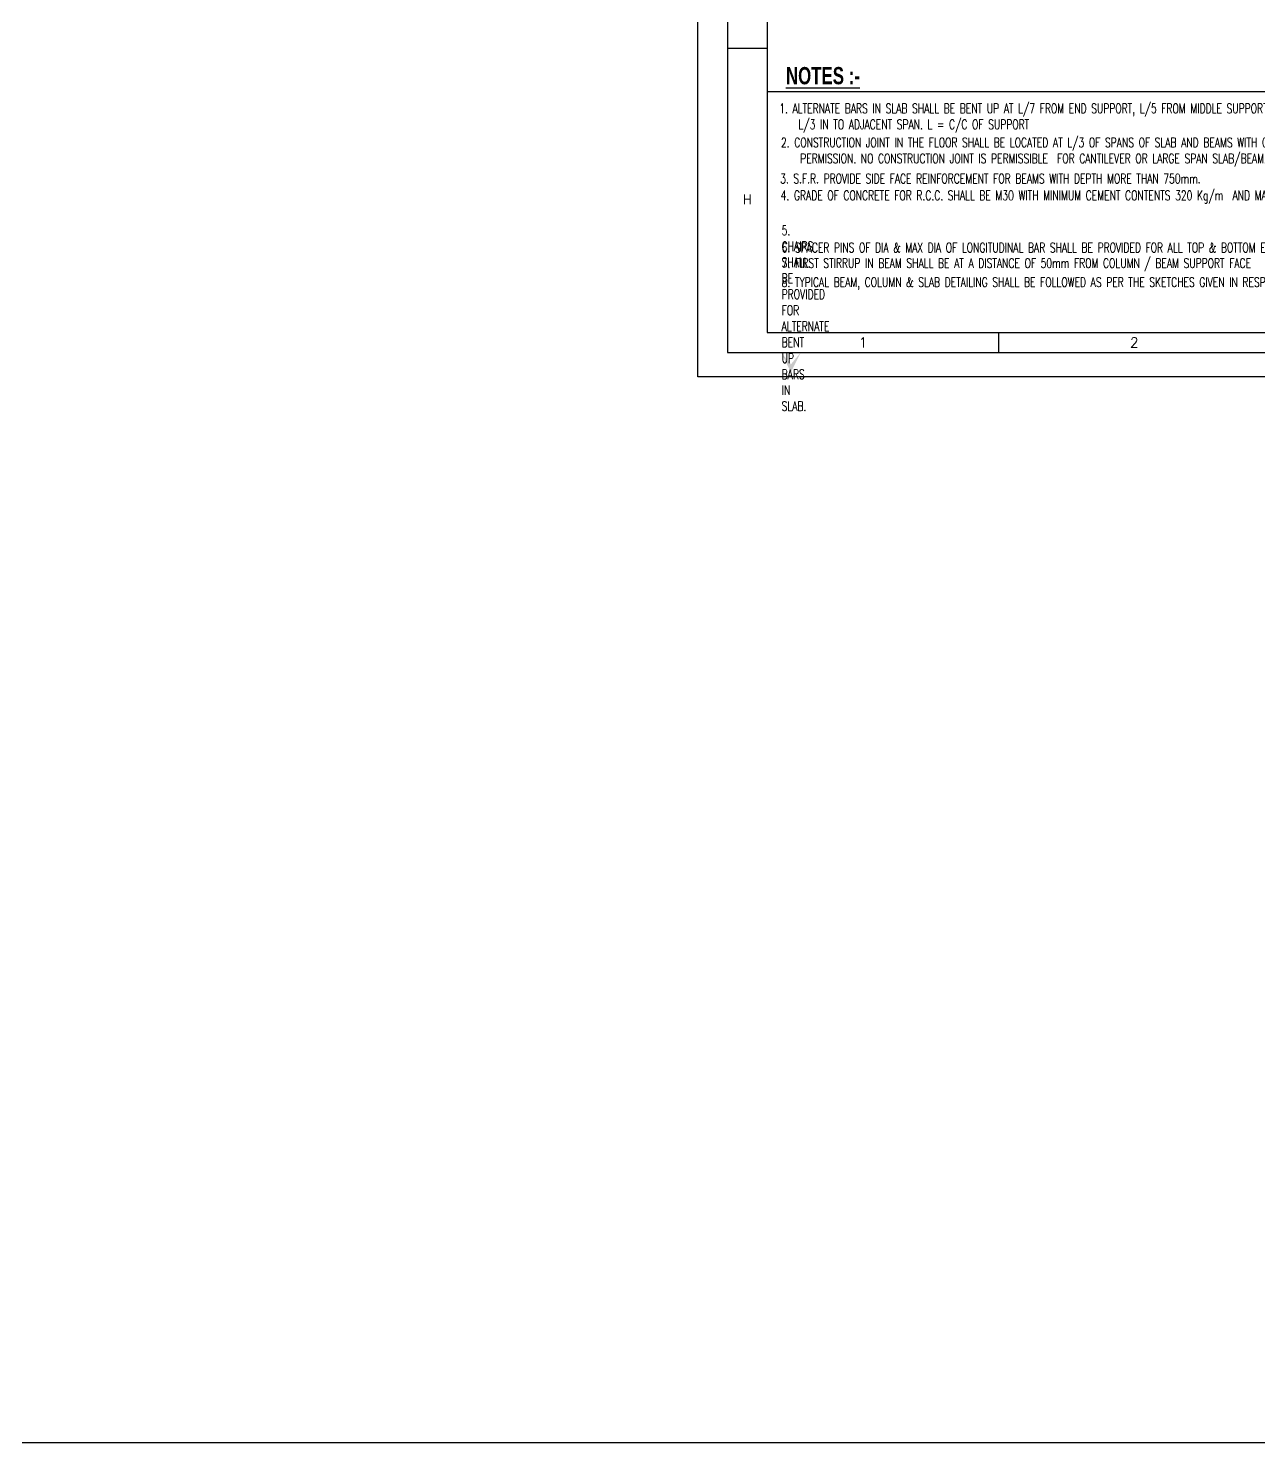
# Model space of a CAD drawing. Header units: millimetres. Extents: x 2659630 to 6742168, y -2425387 to -732288.
# Drawn here: x 3320932 to 3353038, y -1261264 to -1224378 of the extents above; entities that cross this region are included whole.
import ezdxf
from ezdxf.enums import TextEntityAlignment as Align

# ---------------------------------------------------------------- set-up
doc = ezdxf.new("R2010")
doc.units = ezdxf.units.MM
for name, color, linetype in [('PNA', 8, 'Continuous'), ('S-COLUMN NO', 2, 'Continuous'), ('S-GRIDE NO', 1, 'Continuous'), ('TEXT NORMAL', 4, 'Continuous')]:
    doc.layers.add(name, color=color, linetype=linetype)
doc.styles.add('Arial_B_1', font='arialbd.ttf', dxfattribs={"height": 100.682842})
doc.styles.add('ROMANS', font='r.shx', dxfattribs={"width": 0.7})

# ---------------------------------------------------------------- blocks, each defined once
blk = doc.blocks.new('FOLDER')
at = {"layer": 'PNA'}
for points in [[(-1250, 2500), (0, 0), (0, 1000)], [(1250, 2500), (0, 0), (0, 1000)]]:
    blk.add_solid(points, dxfattribs=at)
blk = doc.blocks.new('A1_SHEET.')
at = {"color": 1}
blk.add_line((828.5, 71.9), (17.5, 71.9), dxfattribs=at)
at = {"flags": 128}
blk.add_lwpolyline([(0, 0), (0, 594), (841, 594), (841, 0)], close=True, dxfattribs=at)
at = {"layer": 'PNA'}
for p, q in [((7.5, 82.95), (17.5, 82.95)), ((75.92, 11.2), (75.92, 6.2))]:
    blk.add_line(p, q, dxfattribs=at)
at = {"layer": 'PNA', "color": 1}
for points in [[(7.5, 6.2), (833.5, 6.2), (833.5, 587.8), (7.5, 587.8)], [(17.5, 11.2), (828.5, 11.2), (828.5, 582.8), (17.5, 582.8)]]:
    blk.add_lwpolyline(points, close=True, dxfattribs=at)
at = {"layer": 'PNA', "xscale": 0.0020000000043068, "yscale": 0.0020000000043068, "zscale": 0.0020000000043068}
blk.add_blockref('FOLDER', (23.5, 1.2), dxfattribs=at)
at = {"layer": 'PNA', "style": 'ROMANS'}
for s, p in [('H', (12.5, 44.8)), ('1', (41.72, 8.7)), ('2', (110.13, 8.7))]:
    blk.add_text(s, height=2.5, dxfattribs=at).set_placement(p, align=Align.MIDDLE)

msp = doc.modelspace()

# ---------------------------------------------------------------- linework, layer by layer
at = {"layer": 'S-COLUMN NO', "ltscale": 2500}
msp.add_lwpolyline([(3135960.687, -1159977.041), (3643425.669, -1159977.041), (3643425.669, -1261264.116), (3135960.687, -1261264.116)], close=True, dxfattribs=at)

# ---------------------------------------------------------------- block references
at = {"xscale": 103.4096789536267, "yscale": 103.4096789536267, "zscale": 103.4096789536267}
msp.add_blockref('A1_SHEET.', (3338401.132, -1233470.769), dxfattribs=at)

# ---------------------------------------------------------------- texts
at = {"layer": 'S-GRIDE NO', "style": 'Arial_B_1', "width": 0.7}
msp.add_text('%%UNOTES :-', height=449.89191, rotation=360, dxfattribs=at).set_placement((3340701.477, -1225837.906))
at = {"layer": 'TEXT NORMAL', "char_height": 250, "attachment_point": 1, "style": 'ROMANS'}
for s, insert, width in [('\\pi-500,l500;1. ALTERNATE BARS IN SLAB SHALL BE BENT UP AT L/7 FROM END SUPPORT, L/5 FROM MIDDLE SUPPORT & TAKEN UPTO L/3 IN TO ADJACENT SPAN. L = C/C OF SUPPORT', (3340527.991, -1226342.652), 16150), ('\\pi-500,l500;{\\W0.7;2. CONSTRUCTION JOINT IN THE FLOOR SHALL BE LOCATED AT L/3 OF SPANS OF SLAB AND BEAMS WITH OUR PRIOR PERMISSION. NO CONSTRUCTION JOINT IS PERMISSIBLE  FOR CANTILEVER OR LARGE SPAN SLAB/BEAM.} ', (3340572.844, -1227230.773), 16133.33333), ('3. S.F.R. PROVIDE SIDE FACE REINFORCEMENT FOR BEAMS WITH DEPTH MORE THAN 750mm.', (3340551.167, -1228173.337), 15991.46024), ('\\pxi-2.5,l2.5,t1.25;{\\W0.7;4. GRADE OF CONCRETE FOR R.C.C. SHALL BE M30 WITH MINIMUM CEMENT CONTENTS 320 Kg/m  AND MAXIMUN W/C RATIO  AS PER IS 456 : 2000.}', (3340566.189, -1228610.219), 17166.66667), ('{\\W0.7;5. CHAIRS SHALL BE PROVIDED FOR ALTERNATE BENT UP BARS IN SLAB.}', (3340589.991, -1229523.337), 0.7), ('{\\W0.7;6. SPACER PINS OF DIA & MAX DIA OF LONGITUDINAL BAR SHALL BE PROVIDED FOR ALL TOP & BOTTOM EXTRA BARS.}', (3340589.991, -1229973.337), 17564.77004), ('{\\W0.7;7. FIRST STIRRUP IN BEAM SHALL BE AT A DISTANCE OF 50mm FROM COLUMN / BEAM SUPPORT FACE}', (3340589.991, -1230377.136), 16108.33333), ('{\\W0.7;8. TYPICAL BEAM, COLUMN & SLAB DETAILING SHALL BE FOLLOWED AS PER THE SKETCHES GIVEN IN RESP. DRAWING.}', (3340589.991, -1230873.337), 17418.40488)]:
    msp.add_mtext(s, dxfattribs=dict(at, insert=insert, width=width))

doc.saveas('drawing.dxf')
